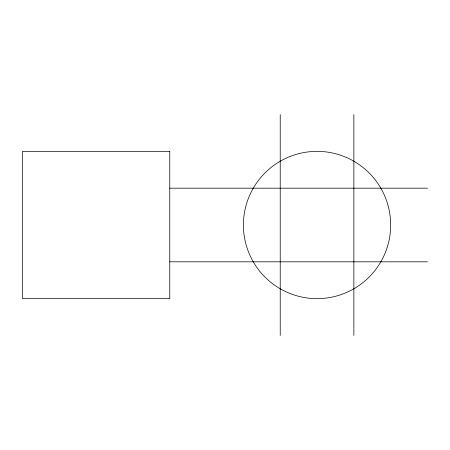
<?xml version="1.0" encoding="UTF-8"?>
<svg xmlns="http://www.w3.org/2000/svg" width="450" height="450" viewBox="0 0 450 450"><rect width="100%" height="100%" fill="white"/><g stroke="black" fill="none" stroke-linecap="round" stroke-linejoin="round"><path stroke-width="0.67" d="M169.774 188.184L427.5 188.184M169.774 261.816L427.5 261.816M353.863 114.547L353.863 335.452M280.226 114.547L280.226 335.452M169.774 151.363L22.5 151.363L22.5 298.637L169.774 298.637L169.774 151.363M280.226 288.771A73.637 73.637 0 0 0 390.684 225A73.637 73.637 0 0 0 280.226 161.229A73.637 73.637 0 0 0 280.226 288.771"/></g></svg>
